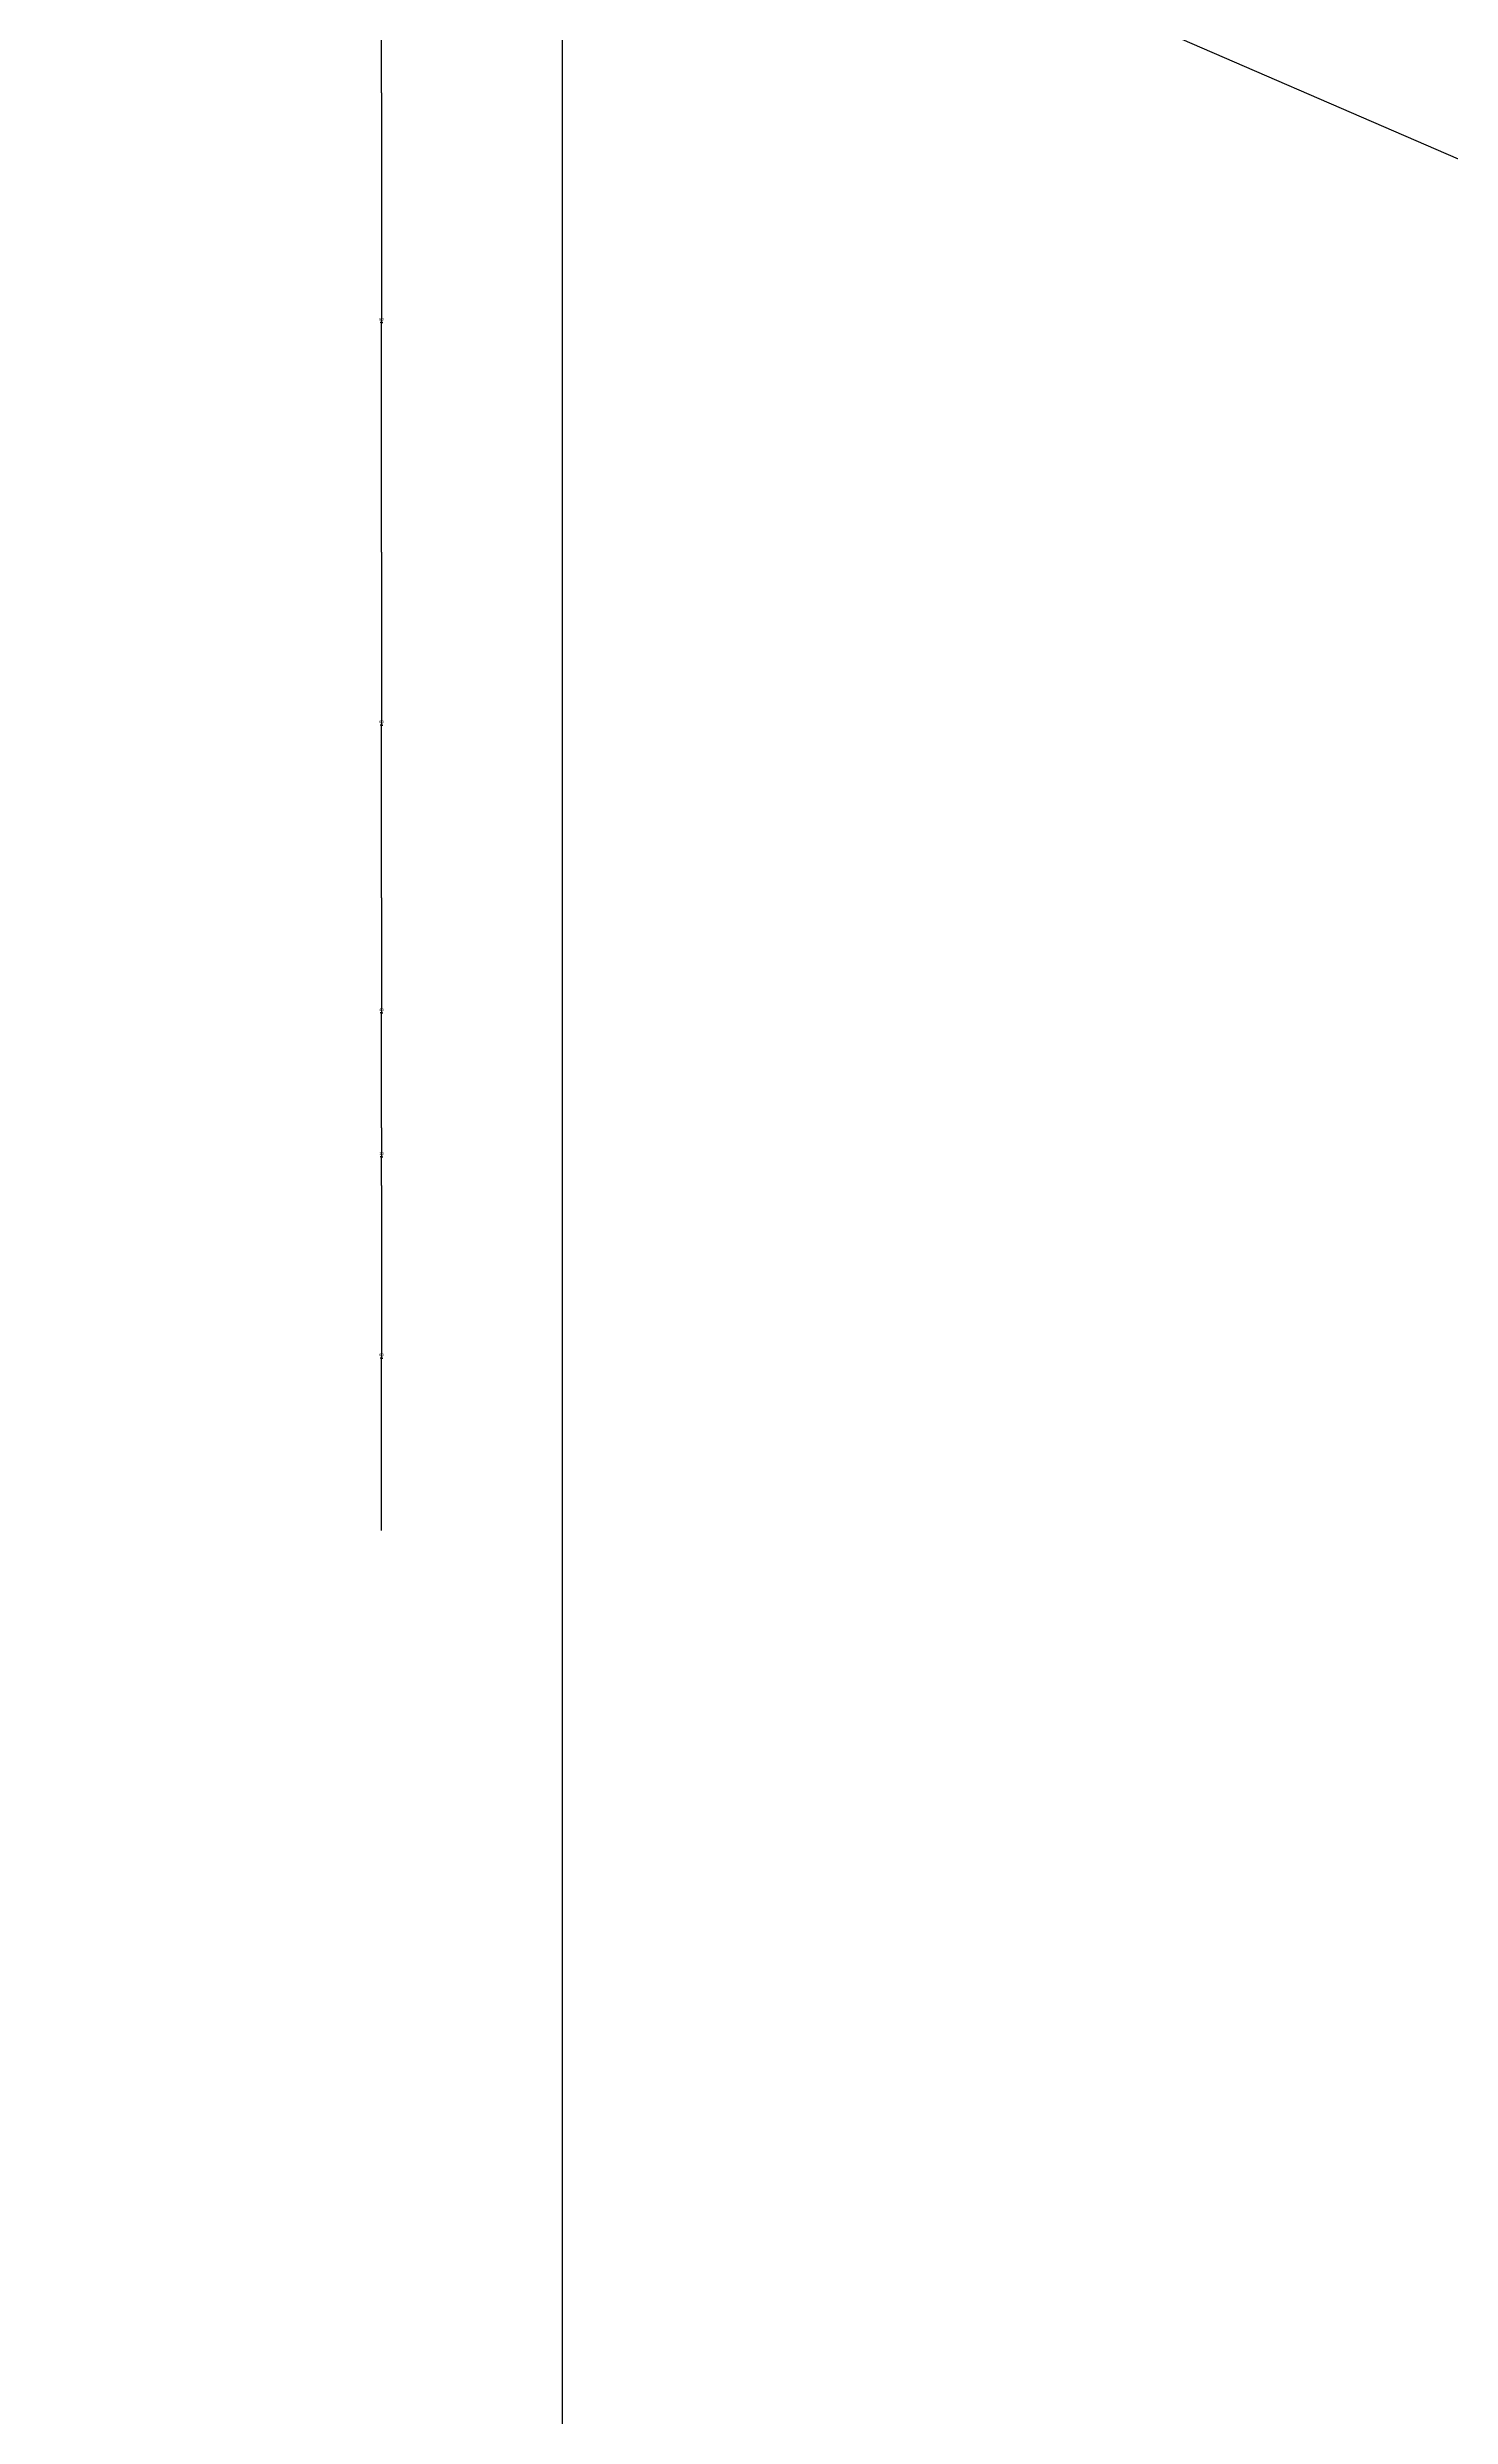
# Model space of a CAD drawing. Header units: metres. Extents: x 53 to 5323, y 88 to 7028.
# Drawn here: x 3515 to 4004, y 5446 to 6270 of the extents above; entities that cross this region are included whole.
import ezdxf

# ---------------------------------------------------------------- set-up
doc = ezdxf.new("R2010")
doc.units = ezdxf.units.M
doc.layers.add('BH', color=3, linetype='Continuous')
doc.layers.add('DIM', color=3, linetype='Continuous')
doc.dimstyles.get("Standard").update_dxf_attribs({"dimtxt": 2.5, "dimasz": 2.5, "dimexe": 1.25, "dimexo": 0.625, "dimtad": 1, "dimcen": 2.5, "dimazin": 3, "dimtfac": 1, "dimtmove": 0, "dimatfit": 3})

# ---------------------------------------------------------------- blocks, each defined once
blk = doc.blocks.new('*D76')
for p, q in [((3631.5, 6253.93), (3631.5, 6174.08)), ((3631.25, 6174.08), (3631, 6174.08)), ((3631.5, 6094.23), (3631.5, 6174.08)), ((3631.5, 6174.08), (3631.5, 6174.08)), ((3631.75, 6174.08), (3632, 6174.08))]:
    blk.add_line(p, q)
at = {"layer": 'Defpoints'}
for p in [(3631.5, 6253.93), (3631.5, 6174.08), (3631.5, 6094.23)]:
    blk.add_point(p, dxfattribs=at)
at = {"layer": 'DIM', "insert": (3631.5, 6175.205), "char_height": 1, "attachment_point": 5}
blk.add_mtext('80', dxfattribs=at)
blk = doc.blocks.new('*D77')
for p, q in [((3631.5, 5873.93), (3631.5, 5813.93)), ((3631.25, 5813.93), (3631, 5813.93)), ((3631.5, 5753.93), (3631.5, 5813.93)), ((3631.5, 5813.93), (3631.5, 5813.93)), ((3631.75, 5813.93), (3632, 5813.93))]:
    blk.add_line(p, q)
at = {"layer": 'Defpoints'}
for p in [(3631.5, 5873.93), (3631.5, 5813.93), (3631.5, 5753.93)]:
    blk.add_point(p, dxfattribs=at)
at = {"layer": 'DIM', "insert": (3631.5, 5815.055), "char_height": 1, "attachment_point": 5}
blk.add_mtext('60', dxfattribs=at)
blk = doc.blocks.new('*D78')
for p, q in [((3631.5, 5973.93), (3631.5, 5933.93)), ((3631.25, 5933.93), (3631, 5933.93)), ((3631.5, 5893.93), (3631.5, 5933.93)), ((3631.5, 5933.93), (3631.5, 5933.93)), ((3631.75, 5933.93), (3632, 5933.93))]:
    blk.add_line(p, q)
at = {"layer": 'Defpoints'}
for p in [(3631.5, 5973.93), (3631.5, 5933.93), (3631.5, 5893.93)]:
    blk.add_point(p, dxfattribs=at)
at = {"layer": 'DIM', "insert": (3631.5, 5935.055), "char_height": 1, "attachment_point": 5}
blk.add_mtext('40', dxfattribs=at)
blk = doc.blocks.new('*D79')
for p, q in [((3631.5, 6094.23), (3631.5, 6034.08)), ((3631.25, 6034.08), (3631, 6034.08)), ((3631.5, 5973.93), (3631.5, 6034.08)), ((3631.5, 6034.08), (3631.5, 6034.08)), ((3631.75, 6034.08), (3632, 6034.08))]:
    blk.add_line(p, q)
at = {"layer": 'Defpoints'}
for p in [(3631.5, 6094.23), (3631.5, 6034.08), (3631.5, 5973.93)]:
    blk.add_point(p, dxfattribs=at)
at = {"layer": 'DIM', "insert": (3631.5, 6035.205), "char_height": 1, "attachment_point": 5}
blk.add_mtext('60', dxfattribs=at)
blk = doc.blocks.new('*D81')
for p, q in [((3631.5, 6493.93), (3631.5, 6373.93)), ((3631.25, 6373.93), (3631, 6373.93)), ((3631.5, 6253.93), (3631.5, 6373.93)), ((3631.5, 6373.93), (3631.5, 6373.93)), ((3631.75, 6373.93), (3632, 6373.93))]:
    blk.add_line(p, q)
at = {"layer": 'Defpoints'}
for p in [(3631.5, 6493.93), (3631.5, 6373.93), (3631.5, 6253.93)]:
    blk.add_point(p, dxfattribs=at)
at = {"layer": 'DIM', "insert": (3631.5, 6375.055), "char_height": 1, "attachment_point": 5}
blk.add_mtext('120', dxfattribs=at)
blk = doc.blocks.new('*D82')
for p, q in [((3631.5, 5893.93), (3631.5, 5883.93)), ((3631.25, 5883.93), (3631, 5883.93)), ((3631.5, 5873.93), (3631.5, 5883.93)), ((3631.5, 5883.93), (3631.5, 5883.93)), ((3631.75, 5883.93), (3632, 5883.93))]:
    blk.add_line(p, q)
at = {"layer": 'Defpoints'}
for p in [(3631.5, 5893.93), (3631.5, 5883.93), (3631.5, 5873.93)]:
    blk.add_point(p, dxfattribs=at)
at = {"layer": 'DIM', "insert": (3631.5, 5885.055), "char_height": 1, "attachment_point": 5}
blk.add_mtext('10', dxfattribs=at)

msp = doc.modelspace()

# ---------------------------------------------------------------- hatches: boundary and pattern name
at = {"layer": 'BH'}
h = msp.add_hatch(dxfattribs=at)
h.set_pattern_fill('AR-CONC', scale=40)
h.paths.add_polyline_path([(4214.48, 6633.93), (4514.48, 6633.93), (4514.48, 6978.65), (3694.48, 6844.17), (3694.48, 5394.94), (4014.48, 5447.42), (4014.48, 5833.93), (4054.48, 5833.93), (4054.48, 6293.93), (4214.48, 6293.93)])
h = msp.add_hatch(dxfattribs=at)
h.set_pattern_fill('ANSI31', scale=1000)
h.paths.add_polyline_path([(4054.48, 6293.93), (4214.48, 6293.93), (4214.48, 6633.93), (4514.48, 6633.93), (4514.48, 6978.65), (3694.48, 6844.17), (3694.48, 5394.94), (4014.48, 5447.42), (4014.48, 5833.93), (4054.48, 5833.93)])

# ---------------------------------------------------------------- linework, layer by layer
at = {"layer": 'DIM'}
msp.add_line((3694.48, 5394.94), (3694.48, 6844.17), dxfattribs=at)

# ---------------------------------------------------------------- dimensions: what is measured, and where the dimension line sits
for base, p1, p2, text, picture, middle in [((3631.5, 6373.93), (3631.5, 6493.93), (3631.5, 6253.93), '120', '*D81', (3631.5, 6375.055)), ((3631.5, 6174.08), (3631.5, 6253.93), (3631.5, 6094.23), '80', '*D76', (3631.5, 6175.205)), ((3631.5, 6034.08), (3631.5, 6094.23), (3631.5, 5973.93), '60', '*D79', (3631.5, 6035.205)), ((3631.5, 5933.93), (3631.5, 5973.93), (3631.5, 5893.93), '40', '*D78', (3631.5, 5935.055)), ((3631.5, 5883.93), (3631.5, 5893.93), (3631.5, 5873.93), '10', '*D82', (3631.5, 5885.055)), ((3631.5, 5813.93), (3631.5, 5873.93), (3631.5, 5753.93), '60', '*D77', (3631.5, 5815.055))]:
    dim = msp.add_linear_dim(base=base, p1=p1, p2=p2, text=text, dimstyle='Standard', dxfattribs=at)
    dim.commit()
    dim.dimension.update_dxf_attribs({"geometry": picture, "text_midpoint": middle})

# ---------------------------------------------------------------- leaders
msp.add_leader([(4170.21, 6159.88), (3310.68, 6532.11)], dimstyle='Standard', dxfattribs=at)

doc.saveas('drawing.dxf')
